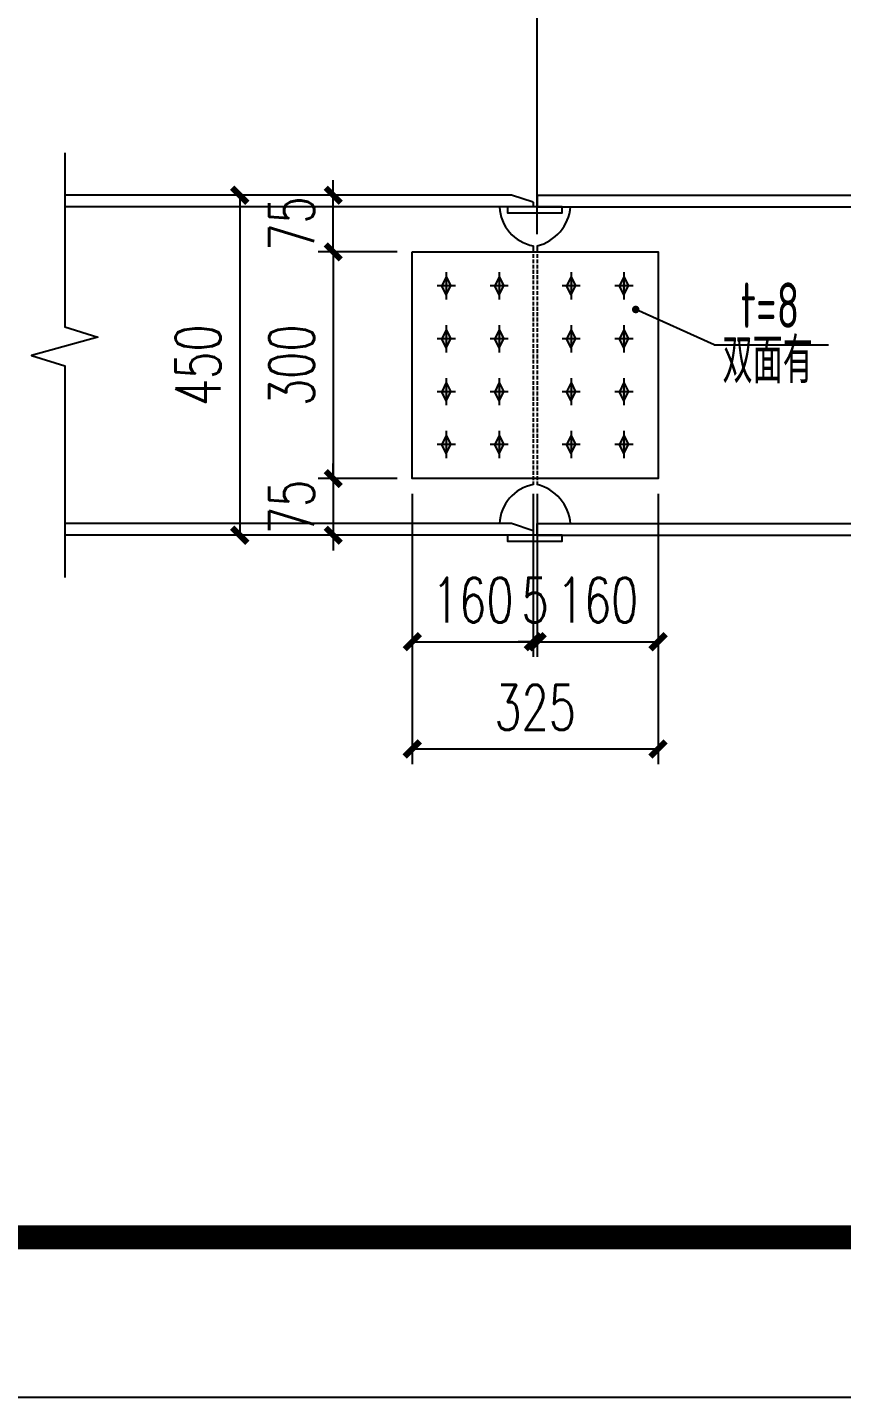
# Model space of a CAD drawing. Extents: x 177291 to 1288761, y 177638 to 322898.
# Drawn here: x 1242193 to 1247578, y 177960 to 187027 of the extents above; entities that cross this region are included whole.
import ezdxf
from ezdxf.enums import TextEntityAlignment as Align

# ---------------------------------------------------------------- set-up
doc = ezdxf.new("R2010")
doc.units = 0
doc.header["$LTSCALE"] = 1000
doc.linetypes.add('DASH', pattern=[0.35, 0.25, -0.1])
for name, color, linetype in [('AXIS', 3, 'Continuous'), ('BOLT', 251, 'Continuous'), ('GL', 150, 'Continuous'), ('GZ', 50, 'Continuous'), ('PUB_TITLE', 4, 'Continuous'), ('PZ', 202, 'Continuous'), ('TEXT', 7, 'Continuous'), ('YCX', 90, 'Continuous')]:
    doc.layers.add(name, color=color, linetype=linetype)
doc.styles.add('_TCH_DIM_T3', font='SIMPLEX', dxfattribs={"width": 0.705882, "bigfont": 'GBCBIG'})
doc.styles.add('标准字体', font='tssdeng.shx', dxfattribs={"width": 0.7, "bigfont": 'tssdchn.shx'})
doc.dimstyles.new('TCH_100_5', dxfattribs={"dimtxt": 297.5, "dimasz": 100, "dimexe": 100, "dimexo": 100, "dimgap": 126.25, "dimtad": 1, "dimdec": 0, "dimlfac": 0.2, "dimzin": 0, "dimdsep": 46, "dimtxsty": '_TCH_DIM_T3', "dimblk": 'ARCHTICK', "dimcen": 0.09, "dimclrd": 126, "dimclre": 126, "dimclrt": 7, "dimazin": 2, "dimtfac": 1, "dimtdec": 0, "dimtix": 1, "dimtmove": 2, "dimatfit": 3, "dimfxl": 1, "dimtolj": 1, "dimtzin": 0, "dimarcsym": 0})

# ---------------------------------------------------------------- blocks, each defined once
blk = doc.blocks.new('_ArchTick')
at = {"color": 0, "linetype": 'ByBlock', "const_width": 0.4}
blk.add_lwpolyline([(-0.5, -0.5), (0.5, 0.5)], dxfattribs=at)
blk = doc.blocks.new('*D1262')
at = {"layer": 'AXIS', "color": 126, "linetype": 'ByBlock', "lineweight": -2, "transparency": 16777216}
for p, q in [((1245563.9, 185659.7), (1245563.9, 187391.8)), ((1248563.9, 186420.1), (1248563.9, 187391.8)), ((1245563.9, 187291.8), (1248563.9, 187291.8))]:
    blk.add_line(p, q, dxfattribs=at)
at = {"layer": 'Defpoints', "color": 0, "linetype": 'ByBlock', "transparency": 16777216}
for p in [(1248563.9, 187291.8), (1248563.9, 186320.1), (1245563.9, 185559.7)]:
    blk.add_point(p, dxfattribs=at)
at = {"layer": 'AXIS', "color": 126, "linetype": 'ByBlock', "lineweight": -2, "transparency": 16777216, "xscale": 100, "yscale": 100, "zscale": 100, "rotation": 180}
blk.add_blockref('_ArchTick', (1245563.9, 187291.8), dxfattribs=at)
at = {"layer": 'AXIS', "color": 126, "linetype": 'ByBlock', "lineweight": -2, "transparency": 16777216, "xscale": 100, "yscale": 100, "zscale": 100}
blk.add_blockref('_ArchTick', (1248563.9, 187291.8), dxfattribs=at)
at = {"layer": 'AXIS', "color": 7, "linetype": 'ByBlock', "transparency": 16777216, "insert": (1247063.9, 187566.8), "char_height": 297.5, "attachment_point": 5, "style": '_TCH_DIM_T3'}
blk.add_mtext('\\A1;600', dxfattribs=at)
blk = doc.blocks.new('*D1264')
at = {"layer": 'AXIS', "color": 126, "linetype": 'ByBlock', "lineweight": -2, "transparency": 16777216}
for p, q in [((1244040.9, 185916.7), (1243497.2, 185916.7)), ((1243597.2, 185916.7), (1243597.2, 183666.7)), ((1244040.9, 183666.7), (1243497.2, 183666.7))]:
    blk.add_line(p, q, dxfattribs=at)
at = {"layer": 'Defpoints', "color": 0, "linetype": 'ByBlock', "transparency": 16777216}
for p in [(1244140.9, 185916.7), (1243597.2, 183666.7), (1244140.9, 183666.7)]:
    blk.add_point(p, dxfattribs=at)
at = {"layer": 'AXIS', "color": 126, "linetype": 'ByBlock', "lineweight": -2, "transparency": 16777216, "xscale": 100, "yscale": 100, "zscale": 100}
for p, rotation in [((1243597.2, 185916.7), 90), ((1243597.2, 183666.7), 270)]:
    blk.add_blockref('_ArchTick', p, dxfattribs=dict(at, rotation=rotation))
at = {"layer": 'AXIS', "color": 7, "linetype": 'ByBlock', "transparency": 16777216, "insert": (1243322.2, 184791.7), "char_height": 297.5, "attachment_point": 5, "rotation": 90, "style": '_TCH_DIM_T3'}
blk.add_mtext('\\A1;450', dxfattribs=at)
blk = doc.blocks.new('*D1273')
at = {"layer": 'AXIS', "color": 126, "linetype": 'ByBlock', "lineweight": -2, "transparency": 16777216}
for p, q in [((1244215.7, 185916.7), (1244215.7, 186016.7)), ((1244638.7, 185916.7), (1244115.7, 185916.7)), ((1244215.7, 185541.7), (1244215.7, 185916.7)), ((1244638.7, 185541.7), (1244115.7, 185541.7)), ((1244215.7, 185541.7), (1244215.7, 185441.7))]:
    blk.add_line(p, q, dxfattribs=at)
at = {"layer": 'Defpoints', "color": 0, "linetype": 'ByBlock', "transparency": 16777216}
for p in [(1244215.7, 185916.7), (1244738.7, 185916.7), (1244738.7, 185541.7)]:
    blk.add_point(p, dxfattribs=at)
at = {"layer": 'AXIS', "color": 126, "linetype": 'ByBlock', "lineweight": -2, "transparency": 16777216, "xscale": 100, "yscale": 100, "zscale": 100}
for p, rotation in [((1244215.7, 185916.7), 270), ((1244215.7, 185541.7), 90)]:
    blk.add_blockref('_ArchTick', p, dxfattribs=dict(at, rotation=rotation))
at = {"layer": 'AXIS', "color": 7, "linetype": 'ByBlock', "transparency": 16777216, "insert": (1243940.7, 185729.2), "char_height": 297.5, "attachment_point": 5, "rotation": 90, "style": '_TCH_DIM_T3'}
blk.add_mtext('\\A1;75', dxfattribs=at)
blk = doc.blocks.new('*D1274')
at = {"layer": 'AXIS', "color": 126, "linetype": 'ByBlock', "lineweight": -2, "transparency": 16777216}
for p, q in [((1244638.7, 185541.7), (1244115.7, 185541.7)), ((1244215.7, 185541.7), (1244215.7, 184041.7)), ((1244638.7, 184041.7), (1244115.7, 184041.7))]:
    blk.add_line(p, q, dxfattribs=at)
at = {"layer": 'Defpoints', "color": 0, "linetype": 'ByBlock', "transparency": 16777216}
for p in [(1244738.7, 185541.7), (1244215.7, 184041.7), (1244738.7, 184041.7)]:
    blk.add_point(p, dxfattribs=at)
at = {"layer": 'AXIS', "color": 126, "linetype": 'ByBlock', "lineweight": -2, "transparency": 16777216, "xscale": 100, "yscale": 100, "zscale": 100}
for p, rotation in [((1244215.7, 185541.7), 90), ((1244215.7, 184041.7), 270)]:
    blk.add_blockref('_ArchTick', p, dxfattribs=dict(at, rotation=rotation))
at = {"layer": 'AXIS', "color": 7, "linetype": 'ByBlock', "transparency": 16777216, "insert": (1243940.7, 184791.7), "char_height": 297.5, "attachment_point": 5, "rotation": 90, "style": '_TCH_DIM_T3'}
blk.add_mtext('\\A1;300', dxfattribs=at)
blk = doc.blocks.new('*D1275')
at = {"layer": 'AXIS', "color": 126, "linetype": 'ByBlock', "lineweight": -2, "transparency": 16777216}
for p, q in [((1244215.7, 184041.7), (1244215.7, 184141.7)), ((1244638.7, 184041.7), (1244115.7, 184041.7)), ((1244215.7, 184041.7), (1244215.7, 183666.7)), ((1244638.7, 183666.7), (1244115.7, 183666.7)), ((1244215.7, 183666.7), (1244215.7, 183566.7))]:
    blk.add_line(p, q, dxfattribs=at)
at = {"layer": 'Defpoints', "color": 0, "linetype": 'ByBlock', "transparency": 16777216}
for p in [(1244738.7, 184041.7), (1244215.7, 183666.7), (1244738.7, 183666.7)]:
    blk.add_point(p, dxfattribs=at)
at = {"layer": 'AXIS', "color": 126, "linetype": 'ByBlock', "lineweight": -2, "transparency": 16777216, "xscale": 100, "yscale": 100, "zscale": 100}
for p, rotation in [((1244215.7, 184041.7), 270), ((1244215.7, 183666.7), 90)]:
    blk.add_blockref('_ArchTick', p, dxfattribs=dict(at, rotation=rotation))
at = {"layer": 'AXIS', "color": 7, "linetype": 'ByBlock', "transparency": 16777216, "insert": (1243940.7, 183854.2), "char_height": 297.5, "attachment_point": 5, "rotation": 90, "style": '_TCH_DIM_T3'}
blk.add_mtext('\\A1;75', dxfattribs=at)
blk = doc.blocks.new('*D1276')
at = {"layer": 'AXIS', "color": 126, "linetype": 'ByBlock', "lineweight": -2, "transparency": 16777216}
for p, q in [((1244738.7, 183941.7), (1244738.7, 182861.9)), ((1245538.7, 183941.7), (1245538.7, 182861.9)), ((1244738.7, 182961.9), (1245538.7, 182961.9))]:
    blk.add_line(p, q, dxfattribs=at)
at = {"layer": 'Defpoints', "color": 0, "linetype": 'ByBlock', "transparency": 16777216}
for p in [(1244738.7, 184041.7), (1245538.7, 184041.7), (1245538.7, 182961.9)]:
    blk.add_point(p, dxfattribs=at)
at = {"layer": 'AXIS', "color": 126, "linetype": 'ByBlock', "lineweight": -2, "transparency": 16777216, "xscale": 100, "yscale": 100, "zscale": 100, "rotation": 180}
blk.add_blockref('_ArchTick', (1244738.7, 182961.9), dxfattribs=at)
at = {"layer": 'AXIS', "color": 126, "linetype": 'ByBlock', "lineweight": -2, "transparency": 16777216, "xscale": 100, "yscale": 100, "zscale": 100}
blk.add_blockref('_ArchTick', (1245538.7, 182961.9), dxfattribs=at)
at = {"layer": 'AXIS', "color": 7, "linetype": 'ByBlock', "transparency": 16777216, "insert": (1245138.7, 183236.9), "char_height": 297.5, "attachment_point": 5, "style": '_TCH_DIM_T3'}
blk.add_mtext('\\A1;160', dxfattribs=at)
blk = doc.blocks.new('*D1277')
at = {"layer": 'AXIS', "color": 126, "linetype": 'ByBlock', "lineweight": -2, "transparency": 16777216}
for p, q in [((1245538.7, 183901.2), (1245538.7, 182861.9)), ((1245563.9, 183901.2), (1245563.9, 182861.9)), ((1245538.7, 182961.9), (1245438.7, 182961.9)), ((1245538.7, 182961.9), (1245563.9, 182961.9)), ((1245563.9, 182961.9), (1245663.9, 182961.9))]:
    blk.add_line(p, q, dxfattribs=at)
at = {"layer": 'Defpoints', "color": 0, "linetype": 'ByBlock', "transparency": 16777216}
for p in [(1245538.7, 184001.2), (1245563.9, 184001.2), (1245563.9, 182961.9)]:
    blk.add_point(p, dxfattribs=at)
at = {"layer": 'AXIS', "color": 126, "linetype": 'ByBlock', "lineweight": -2, "transparency": 16777216, "xscale": 100, "yscale": 100, "zscale": 100}
blk.add_blockref('_ArchTick', (1245538.7, 182961.9), dxfattribs=at)
at = {"layer": 'AXIS', "color": 126, "linetype": 'ByBlock', "lineweight": -2, "transparency": 16777216, "xscale": 100, "yscale": 100, "zscale": 100, "rotation": 180}
blk.add_blockref('_ArchTick', (1245563.9, 182961.9), dxfattribs=at)
at = {"layer": 'AXIS', "color": 7, "linetype": 'ByBlock', "transparency": 16777216, "insert": (1245551.3, 183236.9), "char_height": 297.5, "attachment_point": 5, "style": '_TCH_DIM_T3'}
blk.add_mtext('\\A1;5', dxfattribs=at)
blk = doc.blocks.new('*D1278')
at = {"layer": 'AXIS', "color": 126, "linetype": 'ByBlock', "lineweight": -2, "transparency": 16777216}
for p, q in [((1245563.9, 183941.7), (1245563.9, 182861.9)), ((1246363.9, 183941.7), (1246363.9, 182861.9)), ((1245563.9, 182961.9), (1246363.9, 182961.9))]:
    blk.add_line(p, q, dxfattribs=at)
at = {"layer": 'Defpoints', "color": 0, "linetype": 'ByBlock', "transparency": 16777216}
for p in [(1245563.9, 184041.7), (1246363.9, 184041.7), (1246363.9, 182961.9)]:
    blk.add_point(p, dxfattribs=at)
at = {"layer": 'AXIS', "color": 126, "linetype": 'ByBlock', "lineweight": -2, "transparency": 16777216, "xscale": 100, "yscale": 100, "zscale": 100, "rotation": 180}
blk.add_blockref('_ArchTick', (1245563.9, 182961.9), dxfattribs=at)
at = {"layer": 'AXIS', "color": 126, "linetype": 'ByBlock', "lineweight": -2, "transparency": 16777216, "xscale": 100, "yscale": 100, "zscale": 100}
blk.add_blockref('_ArchTick', (1246363.9, 182961.9), dxfattribs=at)
at = {"layer": 'AXIS', "color": 7, "linetype": 'ByBlock', "transparency": 16777216, "insert": (1245963.9, 183236.9), "char_height": 297.5, "attachment_point": 5, "style": '_TCH_DIM_T3'}
blk.add_mtext('\\A1;160', dxfattribs=at)
blk = doc.blocks.new('*D1279')
at = {"layer": 'AXIS', "color": 126, "linetype": 'ByBlock', "lineweight": -2, "transparency": 16777216}
for p, q in [((1244738.7, 183941.7), (1244738.7, 182152.5)), ((1246363.9, 183941.7), (1246363.9, 182152.5)), ((1244738.7, 182252.5), (1246363.9, 182252.5))]:
    blk.add_line(p, q, dxfattribs=at)
at = {"layer": 'Defpoints', "color": 0, "linetype": 'ByBlock', "transparency": 16777216}
for p in [(1244738.7, 184041.7), (1246363.9, 184041.7), (1246363.9, 182252.5)]:
    blk.add_point(p, dxfattribs=at)
at = {"layer": 'AXIS', "color": 126, "linetype": 'ByBlock', "lineweight": -2, "transparency": 16777216, "xscale": 100, "yscale": 100, "zscale": 100, "rotation": 180}
blk.add_blockref('_ArchTick', (1244738.7, 182252.5), dxfattribs=at)
at = {"layer": 'AXIS', "color": 126, "linetype": 'ByBlock', "lineweight": -2, "transparency": 16777216, "xscale": 100, "yscale": 100, "zscale": 100}
blk.add_blockref('_ArchTick', (1246363.9, 182252.5), dxfattribs=at)
at = {"layer": 'AXIS', "color": 7, "linetype": 'ByBlock', "transparency": 16777216, "insert": (1245551.3, 182527.5), "char_height": 297.5, "attachment_point": 5, "style": '_TCH_DIM_T3'}
blk.add_mtext('\\A1;325', dxfattribs=at)

msp = doc.modelspace()

# ---------------------------------------------------------------- hatches: boundary and pattern name
at = {"layer": 'BOLT'}
for points in [[(1244963.71, 185376.68), (1244993.71, 185316.68), (1244963.71, 185256.68), (1244933.71, 185316.68)], [(1245313.71, 185376.68), (1245343.71, 185316.68), (1245313.71, 185256.68), (1245283.71, 185316.68)], [(1245788.88, 185376.68), (1245818.88, 185316.68), (1245788.88, 185256.68), (1245758.88, 185316.68)], [(1246138.88, 185376.68), (1246168.88, 185316.68), (1246138.88, 185256.68), (1246108.88, 185316.68)], [(1244963.71, 185026.68), (1244993.71, 184966.68), (1244963.71, 184906.68), (1244933.71, 184966.68)], [(1245313.71, 185026.68), (1245343.71, 184966.68), (1245313.71, 184906.68), (1245283.71, 184966.68)], [(1245788.88, 185026.68), (1245818.88, 184966.68), (1245788.88, 184906.68), (1245758.88, 184966.68)], [(1246138.88, 185026.68), (1246168.88, 184966.68), (1246138.88, 184906.68), (1246108.88, 184966.68)], [(1244963.71, 184676.68), (1244993.71, 184616.68), (1244963.71, 184556.68), (1244933.71, 184616.68)], [(1245313.71, 184676.68), (1245343.71, 184616.68), (1245313.71, 184556.68), (1245283.71, 184616.68)], [(1245788.88, 184676.68), (1245818.88, 184616.68), (1245788.88, 184556.68), (1245758.88, 184616.68)], [(1246138.88, 184676.68), (1246168.88, 184616.68), (1246138.88, 184556.68), (1246108.88, 184616.68)], [(1244963.71, 184326.68), (1244993.71, 184266.68), (1244963.71, 184206.68), (1244933.71, 184266.68)], [(1245313.71, 184326.68), (1245343.71, 184266.68), (1245313.71, 184206.68), (1245283.71, 184266.68)], [(1245788.88, 184326.68), (1245818.88, 184266.68), (1245788.88, 184206.68), (1245758.88, 184266.68)], [(1246138.88, 184326.68), (1246168.88, 184266.68), (1246138.88, 184206.68), (1246108.88, 184266.68)]]:
    msp.add_hatch(color=256, dxfattribs=at).paths.add_polyline_path(points)

# ---------------------------------------------------------------- linework, layer by layer
for p, q in [((1244963.71, 185376.68), (1244933.71, 185316.68)), ((1244963.71, 185406.68), (1244963.71, 185226.68)), ((1244963.71, 185376.68), (1244993.71, 185316.68)), ((1245313.71, 185376.68), (1245283.71, 185316.68)), ((1245313.71, 185406.68), (1245313.71, 185226.68)), ((1245313.71, 185376.68), (1245343.71, 185316.68)), ((1245788.88, 185376.68), (1245758.88, 185316.68)), ((1245788.88, 185406.68), (1245788.88, 185226.68)), ((1245788.88, 185376.68), (1245818.88, 185316.68)), ((1246138.88, 185376.68), (1246108.88, 185316.68)), ((1246138.88, 185406.68), (1246138.88, 185226.68)), ((1246138.88, 185376.68), (1246168.88, 185316.68)), ((1245023.71, 185316.68), (1244903.71, 185316.68)), ((1244963.71, 185256.68), (1244933.71, 185316.68)), ((1244963.71, 185256.68), (1244993.71, 185316.68)), ((1245373.71, 185316.68), (1245253.71, 185316.68)), ((1245313.71, 185256.68), (1245283.71, 185316.68)), ((1245313.71, 185256.68), (1245343.71, 185316.68)), ((1245848.88, 185316.68), (1245728.88, 185316.68)), ((1245788.88, 185256.68), (1245758.88, 185316.68)), ((1245788.88, 185256.68), (1245818.88, 185316.68)), ((1246198.88, 185316.68), (1246078.88, 185316.68)), ((1246138.88, 185256.68), (1246108.88, 185316.68)), ((1246138.88, 185256.68), (1246168.88, 185316.68)), ((1244963.71, 185026.68), (1244933.71, 184966.68)), ((1244963.71, 185056.68), (1244963.71, 184876.68)), ((1244963.71, 185026.68), (1244993.71, 184966.68)), ((1245313.71, 185026.68), (1245283.71, 184966.68)), ((1245313.71, 185056.68), (1245313.71, 184876.68)), ((1245313.71, 185026.68), (1245343.71, 184966.68)), ((1245788.88, 185026.68), (1245758.88, 184966.68)), ((1245788.88, 185056.68), (1245788.88, 184876.68)), ((1245788.88, 185026.68), (1245818.88, 184966.68)), ((1246138.88, 185026.68), (1246108.88, 184966.68)), ((1246138.88, 185056.68), (1246138.88, 184876.68)), ((1246138.88, 185026.68), (1246168.88, 184966.68)), ((1245023.71, 184966.68), (1244903.71, 184966.68)), ((1244963.71, 184906.68), (1244933.71, 184966.68)), ((1244963.71, 184906.68), (1244993.71, 184966.68)), ((1245373.71, 184966.68), (1245253.71, 184966.68)), ((1245313.71, 184906.68), (1245283.71, 184966.68)), ((1245313.71, 184906.68), (1245343.71, 184966.68)), ((1245848.88, 184966.68), (1245728.88, 184966.68)), ((1245788.88, 184906.68), (1245758.88, 184966.68)), ((1245788.88, 184906.68), (1245818.88, 184966.68)), ((1246198.88, 184966.68), (1246078.88, 184966.68)), ((1246138.88, 184906.68), (1246108.88, 184966.68)), ((1246138.88, 184906.68), (1246168.88, 184966.68)), ((1244963.71, 184706.68), (1244963.71, 184526.68)), ((1245313.71, 184706.68), (1245313.71, 184526.68)), ((1245788.88, 184706.68), (1245788.88, 184526.68)), ((1246138.88, 184706.68), (1246138.88, 184526.68)), ((1245023.71, 184616.68), (1244903.71, 184616.68)), ((1244963.71, 184676.68), (1244933.71, 184616.68)), ((1244963.71, 184556.68), (1244933.71, 184616.68)), ((1244963.71, 184676.68), (1244993.71, 184616.68)), ((1244963.71, 184556.68), (1244993.71, 184616.68)), ((1245373.71, 184616.68), (1245253.71, 184616.68)), ((1245313.71, 184676.68), (1245283.71, 184616.68)), ((1245313.71, 184556.68), (1245283.71, 184616.68)), ((1245313.71, 184676.68), (1245343.71, 184616.68)), ((1245313.71, 184556.68), (1245343.71, 184616.68)), ((1245848.88, 184616.68), (1245728.88, 184616.68)), ((1245788.88, 184676.68), (1245758.88, 184616.68)), ((1245788.88, 184556.68), (1245758.88, 184616.68)), ((1245788.88, 184676.68), (1245818.88, 184616.68)), ((1245788.88, 184556.68), (1245818.88, 184616.68)), ((1246198.88, 184616.68), (1246078.88, 184616.68)), ((1246138.88, 184676.68), (1246108.88, 184616.68)), ((1246138.88, 184556.68), (1246108.88, 184616.68)), ((1246138.88, 184676.68), (1246168.88, 184616.68)), ((1246138.88, 184556.68), (1246168.88, 184616.68)), ((1244963.71, 184356.68), (1244963.71, 184176.68)), ((1245313.71, 184356.68), (1245313.71, 184176.68)), ((1245788.88, 184356.68), (1245788.88, 184176.68)), ((1246138.88, 184356.68), (1246138.88, 184176.68)), ((1245023.71, 184266.68), (1244903.71, 184266.68)), ((1244963.71, 184326.68), (1244933.71, 184266.68)), ((1244963.71, 184206.68), (1244933.71, 184266.68)), ((1244963.71, 184326.68), (1244993.71, 184266.68)), ((1244963.71, 184206.68), (1244993.71, 184266.68)), ((1245373.71, 184266.68), (1245253.71, 184266.68)), ((1245313.71, 184326.68), (1245283.71, 184266.68)), ((1245313.71, 184206.68), (1245283.71, 184266.68)), ((1245313.71, 184326.68), (1245343.71, 184266.68)), ((1245313.71, 184206.68), (1245343.71, 184266.68)), ((1245848.88, 184266.68), (1245728.88, 184266.68)), ((1245788.88, 184326.68), (1245758.88, 184266.68)), ((1245788.88, 184206.68), (1245758.88, 184266.68)), ((1245788.88, 184326.68), (1245818.88, 184266.68)), ((1245788.88, 184206.68), (1245818.88, 184266.68)), ((1246198.88, 184266.68), (1246078.88, 184266.68)), ((1246138.88, 184326.68), (1246108.88, 184266.68)), ((1246138.88, 184206.68), (1246108.88, 184266.68)), ((1246138.88, 184326.68), (1246168.88, 184266.68)), ((1246138.88, 184206.68), (1246168.88, 184266.68))]:
    msp.add_line(p, q, dxfattribs=at)
at = {"layer": 'GL'}
for p, q in [((1245394.47, 185916.68), (1242439.61, 185916.68)), ((1245538.88, 185870.11), (1245394.47, 185916.68)), ((1245538.88, 185840.01), (1242439.61, 185840.01)), ((1245538.88, 185870.11), (1245538.88, 185840.01)), ((1245538.71, 185581.2), (1245538.71, 185562.04)), ((1245394.47, 183743.34), (1242439.61, 183743.34)), ((1245538.88, 183696.78), (1245394.47, 183743.34)), ((1245538.88, 183666.68), (1242439.61, 183666.68)), ((1245538.88, 183696.78), (1245538.88, 183666.68))]:
    msp.add_line(p, q, dxfattribs=at)
msp.add_lwpolyline([(1242439.61, 186196.68), (1242439.61, 185046.68), (1242659.61, 184976.68), (1242219.61, 184856.68), (1242439.61, 184786.68), (1242439.61, 183386.68)], dxfattribs=at)
for points in [[(1245369.07, 185840.01), (1245369.07, 185800.01), (1245730.54, 185800.01), (1245730.54, 185840.01)], [(1245369.07, 183666.68), (1245369.07, 183626.68), (1245730.54, 183626.68), (1245730.54, 183666.68)]]:
    msp.add_lwpolyline(points, close=True, dxfattribs=at)
for centre, start, end in [((1245590.45, 185851.27), 182.347732, 259.1882), ((1245590.45, 183732.08), 100.8118, 177.652268)]:
    msp.add_arc(centre, 274.95, start, end, dxfattribs=at)
at = {"layer": 'GZ'}
for p, q in [((1245563.88, 185916.68), (1251563.88, 185916.68)), ((1245563.88, 185916.68), (1245563.88, 185840.01)), ((1245563.88, 185840.01), (1251563.88, 185840.01)), ((1245563.88, 185581.2), (1245563.88, 185562.04)), ((1245563.88, 183743.34), (1247913.88, 183743.34)), ((1245563.88, 183666.68), (1245563.88, 183743.34)), ((1245563.88, 183666.68), (1247913.88, 183666.68))]:
    msp.add_line(p, q, dxfattribs=at)
at = {"layer": 'GZ', "color": 5, "linetype": 'DASH', "ltscale": 0.1}
msp.add_line((1245538.71, 185562.04), (1245538.71, 184001.23), dxfattribs=at)
at = {"layer": 'GZ', "linetype": 'DASH', "ltscale": 0.1}
msp.add_line((1245563.88, 185562.04), (1245563.88, 184001.23), dxfattribs=at)
at = {"layer": 'GZ'}
for centre, start, end in [((1245492.85, 185866.66), 283.973859, 354.80269), ((1245492.85, 183716.7), 5.19731, 76.026141)]:
    msp.add_arc(centre, 294.16, start, end, dxfattribs=at)
at = {"layer": 'PUB_TITLE'}
msp.add_lwpolyline([(1199563.96, 240960.27), (1288761.34, 240960.27), (1288761.34, 177959.98), (1199563.96, 177959.98)], close=True, dxfattribs=at)
at = {"layer": 'PUB_TITLE', "const_width": 159.09}
msp.add_lwpolyline([(1202215.49, 179020.59), (1202215.49, 239899.66), (1287700.73, 239899.66), (1287700.73, 179020.59)], close=True, dxfattribs=at)
at = {"layer": 'PZ'}
msp.add_lwpolyline([(1244738.71, 185541.68), (1246363.88, 185541.68), (1246363.88, 184041.68), (1244738.71, 184041.68)], close=True, dxfattribs=at)
at = {"layer": 'YCX'}
for q in [(1246216.5, 185160.45), (1247492.24, 184926.21)]:
    msp.add_line((1246734.74, 184926.21), q, dxfattribs=at)
at = {"layer": 'YCX', "const_width": 25}
msp.add_lwpolyline([(1246204, 185160.45, 1), (1246229, 185160.45, 1)], format="xyb", close=True, dxfattribs=at)

# ---------------------------------------------------------------- texts
at = {"layer": 'TEXT', "style": '标准字体', "width": 0.7}
for s, p in [('t=8', (1247104.66, 184949.02)), ('双面有', (1247089.46, 184582.75))]:
    msp.add_text(s, height=300, dxfattribs=at).set_placement(p, align=Align.BOTTOM_CENTER)

# ---------------------------------------------------------------- dimensions: what is measured, and where the dimension line sits
at = {"layer": 'AXIS', "linetype": 'ByBlock'}
for base, p1, p2, picture, middle in [((1248563.88, 187291.84), (1245563.88, 185559.73), (1248563.88, 186320.08), '*D1262', (1247063.88, 187566.84)), ((1245538.71, 182961.87), (1244738.71, 184041.68), (1245538.71, 184041.68), '*D1276', (1245138.71, 183236.87)), ((1246363.88, 182252.52), (1244738.71, 184041.68), (1246363.88, 184041.68), '*D1279', (1245551.29, 182527.52)), ((1245563.88, 182961.87), (1245538.71, 184001.23), (1245563.88, 184001.23), '*D1277', (1245551.29, 183236.87)), ((1246363.88, 182961.87), (1245563.88, 184041.68), (1246363.88, 184041.68), '*D1278', (1245963.88, 183236.87))]:
    dim = msp.add_linear_dim(base=base, p1=p1, p2=p2, dimstyle='TCH_100_5', dxfattribs=at)
    dim.commit()
    dim.dimension.update_dxf_attribs({"geometry": picture, "text_midpoint": middle})
for base, p1, p2, picture, middle in [((1243597.24, 183666.68), (1244140.86, 185916.68), (1244140.86, 183666.68), '*D1264', (1243322.24, 184791.68)), ((1244215.74, 185916.68), (1244738.71, 185541.68), (1244738.71, 185916.68), '*D1273', (1243940.74, 185729.18)), ((1244215.74, 184041.68), (1244738.71, 185541.68), (1244738.71, 184041.68), '*D1274', (1243940.74, 184791.68)), ((1244215.74, 183666.68), (1244738.71, 184041.68), (1244738.71, 183666.68), '*D1275', (1243940.74, 183854.18))]:
    dim = msp.add_linear_dim(base=base, p1=p1, p2=p2, angle=90, dimstyle='TCH_100_5', dxfattribs=at)
    dim.commit()
    dim.dimension.update_dxf_attribs({"geometry": picture, "text_midpoint": middle})

doc.saveas('drawing.dxf')
